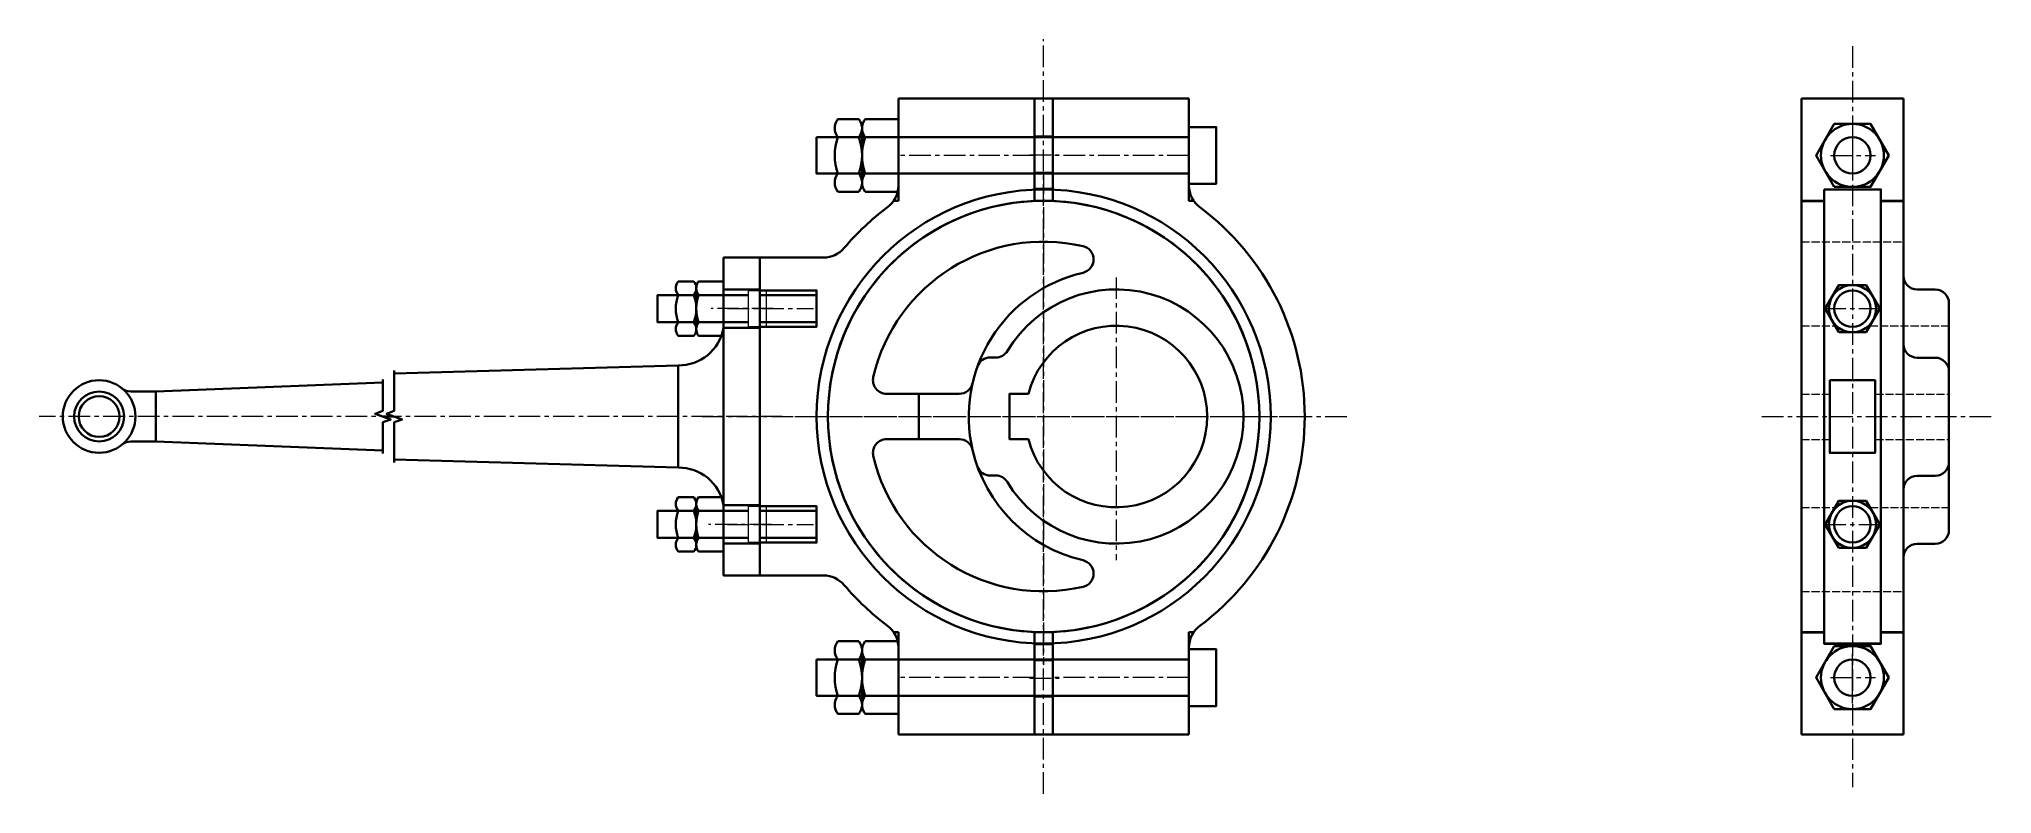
# Model space of a CAD drawing. Header units: millimetres. Extents: x 15434553 to 15435413, y 6506897 to 6507230.
import ezdxf

# ---------------------------------------------------------------- set-up
doc = ezdxf.new("R2010")
doc.units = ezdxf.units.MM
doc.linetypes.add('ACAD_ISO02W100', pattern=[15, 12, -3])
doc.linetypes.add('CENTER', pattern=[50.8, 31.75, -6.35, 6.35, -6.35])
for name, color, linetype, lineweight in [('Center', 1, 'CENTER', 18), ('Hidden', 5, 'ACAD_ISO02W100', 18), ('Object', 7, 'Continuous', 35), ('Thin', 7, 'Continuous', 18)]:
    doc.layers.add(name, color=color, linetype=linetype, lineweight=lineweight)

msp = doc.modelspace()

# ---------------------------------------------------------------- linework, layer by layer
at = {"layer": 'Center', "ltscale": 0.3}
for p, q in [((15434995.54, 6506897.33), (15434995.54, 6507229.79)), ((15435351.77, 6507226.61), (15435351.77, 6506900.32)), ((15434991.54, 6507178.56), (15434931.54, 6507178.56)), ((15434989.36, 6507178.83), (15435002.4, 6507178.83)), ((15435059.54, 6507178.56), (15434999.54, 6507178.56)), ((15435342.06, 6507178.56), (15435361.98, 6507178.56)), ((15434995.54, 6507170.98), (15434995.54, 6506954.17)), ((15435027.54, 6507124.85), (15435027.54, 6507000.3)), ((15434876.6, 6507111.06), (15434849.11, 6507111.06)), ((15434856.33, 6507111.06), (15434894.14, 6507111.06)), ((15435339.27, 6507111.06), (15435364.27, 6507111.06)), ((15434880.41, 6507063.56), (15434553.08, 6507063.56)), ((15434845.21, 6507063.56), (15435130.11, 6507063.56)), ((15434885.93, 6507063.56), (15435104.2, 6507063.56)), ((15435311.91, 6507063.56), (15435413.2, 6507063.56)), ((15434875.66, 6507016.06), (15434847.86, 6507016.06)), ((15434856.33, 6507016.06), (15434894.14, 6507016.06)), ((15435339.27, 6507016.06), (15435364.27, 6507016.06)), ((15434991.54, 6506948.56), (15434931.54, 6506948.56)), ((15434989.36, 6506948.3), (15435002.4, 6506948.3)), ((15435059.54, 6506948.56), (15434999.54, 6506948.56)), ((15435342.06, 6506948.56), (15435361.98, 6506948.56))]:
    msp.add_line(p, q, dxfattribs=at)
at = {"layer": 'Hidden', "ltscale": 0.3}
for p, q in [((15434991.54, 6507186.56), (15434931.54, 6507186.56)), ((15435059.54, 6507186.56), (15434999.54, 6507186.56)), ((15434991.54, 6507170.56), (15434931.54, 6507170.56)), ((15435059.54, 6507170.56), (15434999.54, 6507170.56)), ((15435329.27, 6507140.47), (15435374.27, 6507140.47)), ((15435329.27, 6507103.47), (15435344.16, 6507103.47)), ((15435359.39, 6507103.47), (15435394.27, 6507103.47)), ((15435329.27, 6507073.47), (15435341.77, 6507073.47)), ((15435361.77, 6507073.47), (15435394.27, 6507073.47)), ((15435329.27, 6507053.47), (15435341.77, 6507053.47)), ((15435361.77, 6507053.47), (15435394.27, 6507053.47)), ((15435329.27, 6507023.47), (15435344.05, 6507023.47)), ((15435359.5, 6507023.47), (15435394.27, 6507023.47)), ((15435329.27, 6506986.47), (15435374.27, 6506986.47)), ((15434991.54, 6506956.56), (15434931.54, 6506956.56)), ((15435059.54, 6506956.56), (15434999.54, 6506956.56)), ((15434991.54, 6506940.56), (15434931.54, 6506940.56)), ((15435059.54, 6506940.56), (15434999.54, 6506940.56))]:
    msp.add_line(p, q, dxfattribs=at)
for points in [[(15434991.54, 6507163.48, 0.402543), (15434895.54, 6507063.56, 0.402543), (15434991.54, 6506963.64)], [(15434999.54, 6506963.64, 0.402543), (15435095.54, 6507063.56, 0.402543), (15434999.54, 6507163.48)]]:
    msp.add_lwpolyline(points, format="xyb", dxfattribs=at)
at = {"layer": 'Object'}
for p, q in [((15434931.54, 6507203.56), (15434991.54, 6507203.56)), ((15434931.54, 6507178.56), (15434931.54, 6507203.56)), ((15434991.54, 6507158.48), (15434991.54, 6507203.56)), ((15434999.54, 6507203.56), (15434999.54, 6507158.48)), ((15434999.54, 6507203.56), (15435059.54, 6507203.56)), ((15435059.54, 6507203.56), (15435059.54, 6507178.56)), ((15435329.27, 6507158.56), (15435329.27, 6507203.56)), ((15435329.27, 6507203.56), (15435374.27, 6507203.56)), ((15435374.27, 6507203.56), (15435374.27, 6507158.56)), ((15434909.54, 6507194.56), (15434904.92, 6507194.56)), ((15434909.54, 6507194.56), (15434914.17, 6507194.56)), ((15434916.92, 6507194.56), (15434931.54, 6507194.56)), ((15434931.54, 6507194.56), (15434931.54, 6507162.56)), ((15434915.54, 6507190.56), (15434915.54, 6507166.56)), ((15434991.54, 6507186.83), (15434999.54, 6507186.83)), ((15434931.54, 6507178.56), (15434931.54, 6507170.56)), ((15435059.54, 6507178.56), (15435059.54, 6507170.56)), ((15434931.54, 6507170.56), (15434931.54, 6507165.31)), ((15434991.54, 6507170.83), (15434999.54, 6507170.83)), ((15435059.54, 6507170.56), (15435059.54, 6507165.31)), ((15434909.54, 6507162.56), (15434904.92, 6507162.56)), ((15434909.54, 6507162.56), (15434914.17, 6507162.56)), ((15434931.54, 6507162.56), (15434916.92, 6507162.56)), ((15434931.54, 6507158.56), (15434931.54, 6507165.31)), ((15434991.54, 6507163.83), (15434999.54, 6507163.83)), ((15435059.54, 6507158.56), (15435059.54, 6507165.31)), ((15435339.27, 6507158.56), (15435339.27, 6507163.56)), ((15435339.27, 6507163.56), (15435364.27, 6507163.56)), ((15435364.27, 6507163.56), (15435364.27, 6507158.56)), ((15434931.54, 6507158.56), (15434929.47, 6507158.56)), ((15435059.54, 6507158.56), (15435061.62, 6507158.56)), ((15435329.27, 6507158.56), (15435339.27, 6507158.56)), ((15435329.27, 6506968.56), (15435329.27, 6507158.56)), ((15435339.27, 6507158.56), (15435329.27, 6507158.56)), ((15435329.27, 6507158.47), (15435339.27, 6507158.47)), ((15435329.27, 6506968.47), (15435329.27, 6507158.47)), ((15435374.27, 6507158.56), (15435364.27, 6507158.56)), ((15435364.27, 6507158.56), (15435374.27, 6507158.56)), ((15435364.27, 6507158.47), (15435374.27, 6507158.47)), ((15435374.27, 6507158.56), (15435374.27, 6506968.56)), ((15435374.27, 6507158.47), (15435374.27, 6506968.47)), ((15434870.54, 6507063.56), (15434870.54, 6507133.56)), ((15434870.54, 6507133.56), (15434898.56, 6507133.56)), ((15434834.57, 6507123.06), (15434838.04, 6507123.06)), ((15434834.57, 6507117.06), (15434838.04, 6507117.06)), ((15434841.51, 6507123.06), (15434838.04, 6507123.06)), ((15434841.51, 6507117.06), (15434838.04, 6507117.06)), ((15434842.54, 6507117.06), (15434842.54, 6507120.06)), ((15434842.54, 6507105.06), (15434842.54, 6507117.06)), ((15434843.57, 6507123.06), (15434854.54, 6507123.06)), ((15434843.57, 6507117.06), (15434854.54, 6507117.06)), ((15434854.54, 6507123.06), (15434854.54, 6507099.06)), ((15434870.54, 6507119.56), (15434854.54, 6507119.56)), ((15434870.54, 6507119.06), (15434870.54, 6507103.06)), ((15435380.27, 6507119.47), (15435388.27, 6507119.47)), ((15435394.27, 6507083.47), (15435394.27, 6507113.47)), ((15434834.57, 6507105.06), (15434838.04, 6507105.06)), ((15434838.04, 6507099.06), (15434834.57, 6507099.06)), ((15434841.51, 6507105.06), (15434838.04, 6507105.06)), ((15434838.04, 6507099.06), (15434841.51, 6507099.06)), ((15434842.54, 6507105.06), (15434842.54, 6507102.06)), ((15434843.57, 6507105.06), (15434854.54, 6507105.06)), ((15434854.54, 6507099.06), (15434843.57, 6507099.06)), ((15434870.54, 6507102.56), (15434854.54, 6507102.56)), ((15434709.54, 6507082.56), (15434834.54, 6507086.06)), ((15434834.54, 6507086.06), (15434834.54, 6507041.06)), ((15434972.04, 6507089.56), (15434974.44, 6507089.56)), ((15435380.27, 6507089.47), (15435388.27, 6507089.47)), ((15435394.27, 6507083.47), (15435394.27, 6507043.47)), ((15434604.54, 6507074.56), (15434593.51, 6507074.56)), ((15434604.54, 6507074.56), (15434704.54, 6507078.56)), ((15434604.54, 6507074.56), (15434604.54, 6507052.56)), ((15434926.37, 6507073.56), (15434958.37, 6507073.56)), ((15434940.54, 6507063.56), (15434940.54, 6507073.56)), ((15434709.54, 6507063.56), (15434704.54, 6507063.56)), ((15434870.54, 6507063.56), (15434870.54, 6506993.56)), ((15434940.54, 6507063.56), (15434940.54, 6507053.56)), ((15434604.54, 6507052.56), (15434593.51, 6507052.56)), ((15434604.54, 6507052.56), (15434704.54, 6507048.56)), ((15434926.37, 6507053.56), (15434958.37, 6507053.56)), ((15434709.54, 6507044.56), (15434834.54, 6507041.06)), ((15435394.27, 6507013.47), (15435394.27, 6507043.47)), ((15434974.44, 6507037.56), (15434972.04, 6507037.56)), ((15435380.27, 6507037.47), (15435388.27, 6507037.47)), ((15434834.57, 6507028.06), (15434838.04, 6507028.06)), ((15434834.57, 6507022.06), (15434838.04, 6507022.06)), ((15434841.51, 6507028.06), (15434838.04, 6507028.06)), ((15434841.51, 6507022.06), (15434838.04, 6507022.06)), ((15434842.54, 6507022.06), (15434842.54, 6507025.06)), ((15434842.54, 6507010.06), (15434842.54, 6507022.06)), ((15434843.57, 6507028.06), (15434854.54, 6507028.06)), ((15434843.57, 6507022.06), (15434854.54, 6507022.06)), ((15434854.54, 6507028.06), (15434854.54, 6507004.06)), ((15434870.54, 6507024.56), (15434854.54, 6507024.56)), ((15434870.54, 6507024.06), (15434870.54, 6507008.06)), ((15434834.57, 6507010.06), (15434838.04, 6507010.06)), ((15434838.04, 6507004.06), (15434834.57, 6507004.06)), ((15434841.51, 6507010.06), (15434838.04, 6507010.06)), ((15434838.04, 6507004.06), (15434841.51, 6507004.06)), ((15434842.54, 6507010.06), (15434842.54, 6507007.06)), ((15434843.57, 6507010.06), (15434854.54, 6507010.06)), ((15434854.54, 6507004.06), (15434843.57, 6507004.06)), ((15434870.54, 6507007.56), (15434854.54, 6507007.56)), ((15435388.27, 6507007.47), (15435380.27, 6507007.47)), ((15434870.54, 6506993.56), (15434898.56, 6506993.56)), ((15434909.54, 6506964.56), (15434904.92, 6506964.56)), ((15434909.54, 6506964.56), (15434914.17, 6506964.56)), ((15434916.92, 6506964.56), (15434931.54, 6506964.56)), ((15434931.54, 6506968.56), (15434929.47, 6506968.56)), ((15434931.54, 6506968.56), (15434931.54, 6506961.81)), ((15434931.54, 6506964.56), (15434931.54, 6506932.56)), ((15434931.54, 6506956.56), (15434931.54, 6506961.81)), ((15434991.54, 6506968.65), (15434991.54, 6506923.56)), ((15434991.54, 6506963.3), (15434999.54, 6506963.3)), ((15434999.54, 6506923.56), (15434999.54, 6506968.65)), ((15435059.54, 6506968.56), (15435061.62, 6506968.56)), ((15435059.54, 6506968.56), (15435059.54, 6506961.81)), ((15435059.54, 6506956.56), (15435059.54, 6506961.81)), ((15435339.27, 6506968.56), (15435329.27, 6506968.56)), ((15435329.27, 6506968.56), (15435329.27, 6506923.56)), ((15435339.27, 6506968.56), (15435329.27, 6506968.56)), ((15435339.27, 6506968.47), (15435329.27, 6506968.47)), ((15435339.27, 6506968.56), (15435339.27, 6506963.56)), ((15435339.27, 6506963.56), (15435364.27, 6506963.56)), ((15435374.27, 6506968.56), (15435364.27, 6506968.56)), ((15435374.27, 6506968.56), (15435364.27, 6506968.56)), ((15435364.27, 6506963.56), (15435364.27, 6506968.56)), ((15435374.27, 6506968.47), (15435364.27, 6506968.47)), ((15435374.27, 6506923.56), (15435374.27, 6506968.56)), ((15434915.54, 6506960.56), (15434915.54, 6506936.56)), ((15434931.54, 6506948.56), (15434931.54, 6506956.56)), ((15434991.54, 6506956.3), (15434999.54, 6506956.3)), ((15435059.54, 6506948.56), (15435059.54, 6506956.56)), ((15434931.54, 6506948.56), (15434931.54, 6506923.56)), ((15435059.54, 6506923.56), (15435059.54, 6506948.56)), ((15434991.54, 6506940.3), (15434999.54, 6506940.3)), ((15434909.54, 6506932.56), (15434904.92, 6506932.56)), ((15434909.54, 6506932.56), (15434914.17, 6506932.56)), ((15434931.54, 6506932.56), (15434916.92, 6506932.56)), ((15434931.54, 6506923.56), (15434991.54, 6506923.56)), ((15434999.54, 6506923.56), (15435059.54, 6506923.56)), ((15435329.27, 6506923.56), (15435374.27, 6506923.56))]:
    msp.add_line(p, q, dxfattribs=at)
for points in [[(15434991.54, 6507203.56), (15434999.54, 6507203.56), (15434999.54, 6507158.56), (15434991.54, 6507158.56)], [(15434895.54, 6507186.56), (15435059.54, 6507186.56), (15435059.54, 6507170.56), (15434895.54, 6507170.56)], [(15435059.54, 6507191.06), (15435071.54, 6507191.06), (15435071.54, 6507166.06), (15435059.54, 6507166.06)], [(15435343.77, 6507164.71), (15435359.77, 6507164.71), (15435367.77, 6507178.56), (15435359.77, 6507192.42), (15435343.77, 6507192.42), (15435335.77, 6507178.56)], [(15435339.27, 6507163.56), (15435364.27, 6507163.56), (15435364.27, 6506963.56), (15435339.27, 6506963.56)], [(15435339.27, 6507163.47), (15435364.27, 6507163.47), (15435364.27, 6506963.47), (15435339.27, 6506963.47)], [(15434854.54, 6507133.56), (15434870.54, 6507133.56), (15434870.54, 6506993.56), (15434854.54, 6506993.56)], [(15434870.54, 6507119.06), (15434895.54, 6507119.06), (15434895.54, 6507103.06), (15434870.54, 6507103.06)], [(15435345.77, 6507100.67), (15435357.77, 6507100.67), (15435363.77, 6507111.06), (15435357.77, 6507121.46), (15435345.77, 6507121.46), (15435339.77, 6507111.06)], [(15435341.77, 6507079.56), (15435361.77, 6507079.56), (15435361.77, 6507047.56), (15435341.77, 6507047.56)], [(15434870.54, 6507008.06), (15434895.54, 6507008.06), (15434895.54, 6507024.06), (15434870.54, 6507024.06)], [(15435345.77, 6507005.67), (15435357.77, 6507005.67), (15435363.77, 6507016.06), (15435357.77, 6507026.46), (15435345.77, 6507026.46), (15435339.77, 6507016.06)], [(15434991.54, 6506923.56), (15434999.54, 6506923.56), (15434999.54, 6506968.56), (15434991.54, 6506968.56)], [(15435059.54, 6506961.06), (15435071.54, 6506961.06), (15435071.54, 6506936.06), (15435059.54, 6506936.06)], [(15435343.77, 6506934.71), (15435359.77, 6506934.71), (15435367.77, 6506948.56), (15435359.77, 6506962.42), (15435343.77, 6506962.42), (15435335.77, 6506948.56)], [(15434895.54, 6506956.56), (15435059.54, 6506956.56), (15435059.54, 6506940.56), (15434895.54, 6506940.56)]]:
    msp.add_lwpolyline(points, close=True, dxfattribs=at)
for points in [[(15434991.54, 6507158.48, 0.401931), (15434900.54, 6507063.56, 0.401931), (15434991.54, 6506968.65)], [(15434999.54, 6506968.65, 0.401931), (15435090.54, 6507063.56, 0.401931), (15434999.54, 6507158.48)]]:
    msp.add_lwpolyline(points, format="xyb", dxfattribs=at)
for points in [[(15434865.54, 6507105.06), (15434825.54, 6507105.06), (15434825.54, 6507117.06), (15434865.54, 6507117.06)], [(15434870.54, 6507117.06), (15434895.54, 6507117.06), (15434895.54, 6507105.06), (15434870.54, 6507105.06)], [(15434988.81, 6507053.56), (15434987.54, 6507053.56), (15434980.54, 6507053.56), (15434980.54, 6507073.56), (15434987.54, 6507073.56), (15434988.81, 6507073.56)], [(15434865.54, 6507010.06), (15434825.54, 6507010.06), (15434825.54, 6507022.06), (15434865.54, 6507022.06)], [(15434870.54, 6507022.06), (15434895.54, 6507022.06), (15434895.54, 6507010.06), (15434870.54, 6507010.06)]]:
    msp.add_lwpolyline(points, dxfattribs=at)
at = {"layer": 'Object', "linetype": 'Continuous'}
for points in [[(15434709.54, 6507083.81), (15434709.54, 6507066.06), (15434706.11, 6507064.81), (15434712.98, 6507062.31), (15434709.54, 6507061.06), (15434709.54, 6507043.31)], [(15434704.54, 6507079.81), (15434704.54, 6507066.06), (15434701.11, 6507064.81), (15434707.98, 6507062.31), (15434704.54, 6507061.06), (15434704.54, 6507047.31)]]:
    msp.add_lwpolyline(points, dxfattribs=at)
at = {"layer": 'Object'}
for centre, radius in [((15435351.77, 6507178.56), 13.86), ((15435351.77, 6507178.56), 8), ((15434995.54, 6507063.56), 100), ((15434995.54, 6507063.56), 95), ((15435351.77, 6507111.06), 10.39), ((15435351.77, 6507111.06), 8), ((15434579.54, 6507063.56), 16), ((15434579.54, 6507063.56), 11), ((15434579.54, 6507063.56), 9), ((15435351.77, 6507016.06), 10.39), ((15435351.77, 6507016.06), 8), ((15435351.77, 6506948.56), 13.86), ((15435351.77, 6506948.56), 8)]:
    msp.add_circle(centre, radius, dxfattribs=at)
for centre, radius, start, end in [((15434910.06, 6507190.56), 6.51, 142.12112, 217.87888), ((15434909.03, 6507190.56), 6.51, 322.12112, 37.87888), ((15434922.06, 6507190.56), 6.51, 142.12112, 217.87888), ((15434927.54, 6507178.56), 24, 160.52878, 199.47122), ((15434891.54, 6507178.56), 24, 340.52878, 19.47122), ((15434939.54, 6507178.56), 24, 160.52878, 199.47122), ((15434910.06, 6507166.56), 6.51, 142.12112, 217.87888), ((15434909.03, 6507166.56), 6.51, 322.12112, 37.87888), ((15434922.06, 6507166.56), 6.51, 142.12112, 217.87888), ((15434919.54, 6507165.31), 12, 306.75719, 0), ((15435071.54, 6507165.31), 12, 180, 233.24281), ((15434995.54, 6507063.56), 115, 126.75719, 139.78412), ((15434995.54, 6507063.56), 115, 0, 53.24281), ((15434898.56, 6507145.56), 12, 270, 319.78412), ((15434995.54, 6507063.56), 77, 76.97642, 166.97642), ((15435011.54, 6507132.74), 6, 283.02358, 76.97642), ((15435027.54, 6507063.56), 65, 103.02358, 193.02358), ((15435380.27, 6507125.47), 6, 180, 270), ((15434838.43, 6507120.06), 4.89, 142.12112, 217.87888), ((15434851.54, 6507111.06), 18, 160.52878, 199.47122), ((15434837.66, 6507120.06), 4.89, 322.12112, 37.87888), ((15434824.54, 6507111.06), 18, 340.52878, 19.47122), ((15434847.43, 6507120.06), 4.89, 142.12112, 217.87888), ((15434860.54, 6507111.06), 18, 160.52878, 199.47122), ((15435027.54, 6507063.56), 56, 211.07295, 148.92705), ((15435388.27, 6507113.47), 6, 360, 90), ((15434838.43, 6507102.06), 4.89, 142.12112, 217.87888), ((15434834.85, 6507106.06), 20, 269.11701, 349.92825), ((15434837.66, 6507102.06), 4.89, 322.12112, 37.87888), ((15434847.43, 6507102.06), 4.89, 142.12112, 217.87888), ((15435027.54, 6507063.56), 40, 194.47751, 165.52249), ((15434974.44, 6507095.56), 6, 270, 328.92705), ((15435380.27, 6507095.47), 6, 180, 270), ((15434972.04, 6507083.56), 6, 90, 160.18507), ((15435388.27, 6507083.47), 6, 360, 90), ((15434593.51, 6507080.56), 6, 230.59943, 270), ((15434926.37, 6507079.56), 6, 166.97642, 270), ((15434958.37, 6507079.56), 6, 270, 346.97642), ((15434995.54, 6507063.56), 115, 306.75719, 0), ((15434593.51, 6507046.56), 6, 90, 129.40057), ((15434926.37, 6507047.56), 6, 90, 193.02358), ((15434958.37, 6507047.56), 6, 13.02358, 90), ((15435027.54, 6507063.56), 65, 193.02358, 256.97642), ((15434834.85, 6507021.07), 20, 10.07175, 90.88299), ((15434995.54, 6507063.56), 77, 193.02358, 283.02358), ((15434972.04, 6507043.56), 6, 199.81493, 270), ((15435388.27, 6507043.47), 6, 270, 360), ((15434974.44, 6507031.56), 6, 31.07295, 90), ((15435380.27, 6507031.47), 6, 90, 180), ((15434838.43, 6507025.06), 4.89, 142.12112, 217.87888), ((15434851.54, 6507016.06), 18, 160.52878, 199.47122), ((15434837.66, 6507025.06), 4.89, 322.12112, 37.87888), ((15434824.54, 6507016.06), 18, 340.52878, 19.47122), ((15434847.43, 6507025.06), 4.89, 142.12112, 217.87888), ((15434860.54, 6507016.06), 18, 160.52878, 199.47122), ((15435388.27, 6507013.47), 6, 270, 360), ((15434838.43, 6507007.06), 4.89, 142.12112, 217.87888), ((15434837.66, 6507007.06), 4.89, 322.12112, 37.87888), ((15434847.43, 6507007.06), 4.89, 142.12112, 217.87888), ((15435380.27, 6507001.47), 6, 90, 180), ((15435011.54, 6506994.39), 6, 283.02358, 76.97642), ((15434898.56, 6506981.56), 12, 40.21588, 90), ((15434995.54, 6507063.56), 115, 220.21588, 233.24281), ((15434919.54, 6506961.81), 12, 0, 53.24281), ((15435071.54, 6506961.81), 12, 126.75719, 180), ((15434910.06, 6506960.56), 6.51, 142.12112, 217.87888), ((15434909.03, 6506960.56), 6.51, 322.12112, 37.87888), ((15434922.06, 6506960.56), 6.51, 142.12112, 217.87888), ((15434927.54, 6506948.56), 24, 160.52878, 199.47122), ((15434891.54, 6506948.56), 24, 340.52878, 19.47122), ((15434939.54, 6506948.56), 24, 160.52878, 199.47122), ((15434910.06, 6506936.56), 6.51, 142.12112, 217.87888), ((15434909.03, 6506936.56), 6.51, 322.12112, 37.87888), ((15434922.06, 6506936.56), 6.51, 142.12112, 217.87888)]:
    msp.add_arc(centre, radius, start, end, dxfattribs=at)
at = {"layer": 'Thin'}
for p, q in [((15434931.54, 6507186.56), (15434916.92, 6507186.56)), ((15435351.77, 6507189.87), (15435351.77, 6507168.12)), ((15434931.54, 6507170.56), (15434916.92, 6507170.56)), ((15434865.54, 6507119.06), (15434870.54, 6507119.06)), ((15434865.54, 6507103.06), (15434865.54, 6507119.06)), ((15434870.54, 6507103.06), (15434865.54, 6507103.06)), ((15434865.54, 6507024.06), (15434870.54, 6507024.06)), ((15434865.54, 6507008.06), (15434865.54, 6507024.06)), ((15434870.54, 6507008.06), (15434865.54, 6507008.06)), ((15434931.54, 6506956.56), (15434916.92, 6506956.56)), ((15435351.77, 6506937.26), (15435351.77, 6506959.01)), ((15434931.54, 6506940.56), (15434916.92, 6506940.56))]:
    msp.add_line(p, q, dxfattribs=at)
for points in [[(15434873.54, 6507119.06), (15434895.54, 6507119.06), (15434895.54, 6507103.06), (15434873.54, 6507103.06)], [(15434873.54, 6507024.06), (15434895.54, 6507024.06), (15434895.54, 6507008.06), (15434873.54, 6507008.06)]]:
    msp.add_lwpolyline(points, close=True, dxfattribs=at)

doc.saveas('drawing.dxf')
